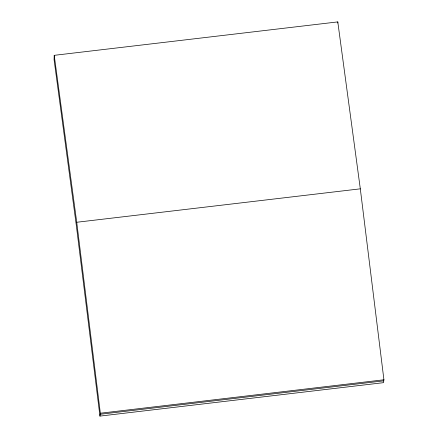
<?xml version="1.0" encoding="UTF-8"?>
<svg xmlns="http://www.w3.org/2000/svg" width="438" height="438" viewBox="0 0 438 438"><rect width="100%" height="100%" fill="white"/><g stroke="black" fill="none" stroke-linecap="round" stroke-linejoin="round"><path stroke-width="0.66" d="M54.219 55.33L54.077 59.639L76.316 225.318L99.946 416.1L383.518 382.67L383.923 379.784L360.31 188.833L337.791 21.9L54.219 55.33L76.732 222.263L100.346 413.215L99.946 416.1M337.791 23.017L337.791 21.9M76.732 222.263L360.31 188.833M100.346 413.215L383.923 379.784M100.105 414.277L383.677 380.846"/></g></svg>
